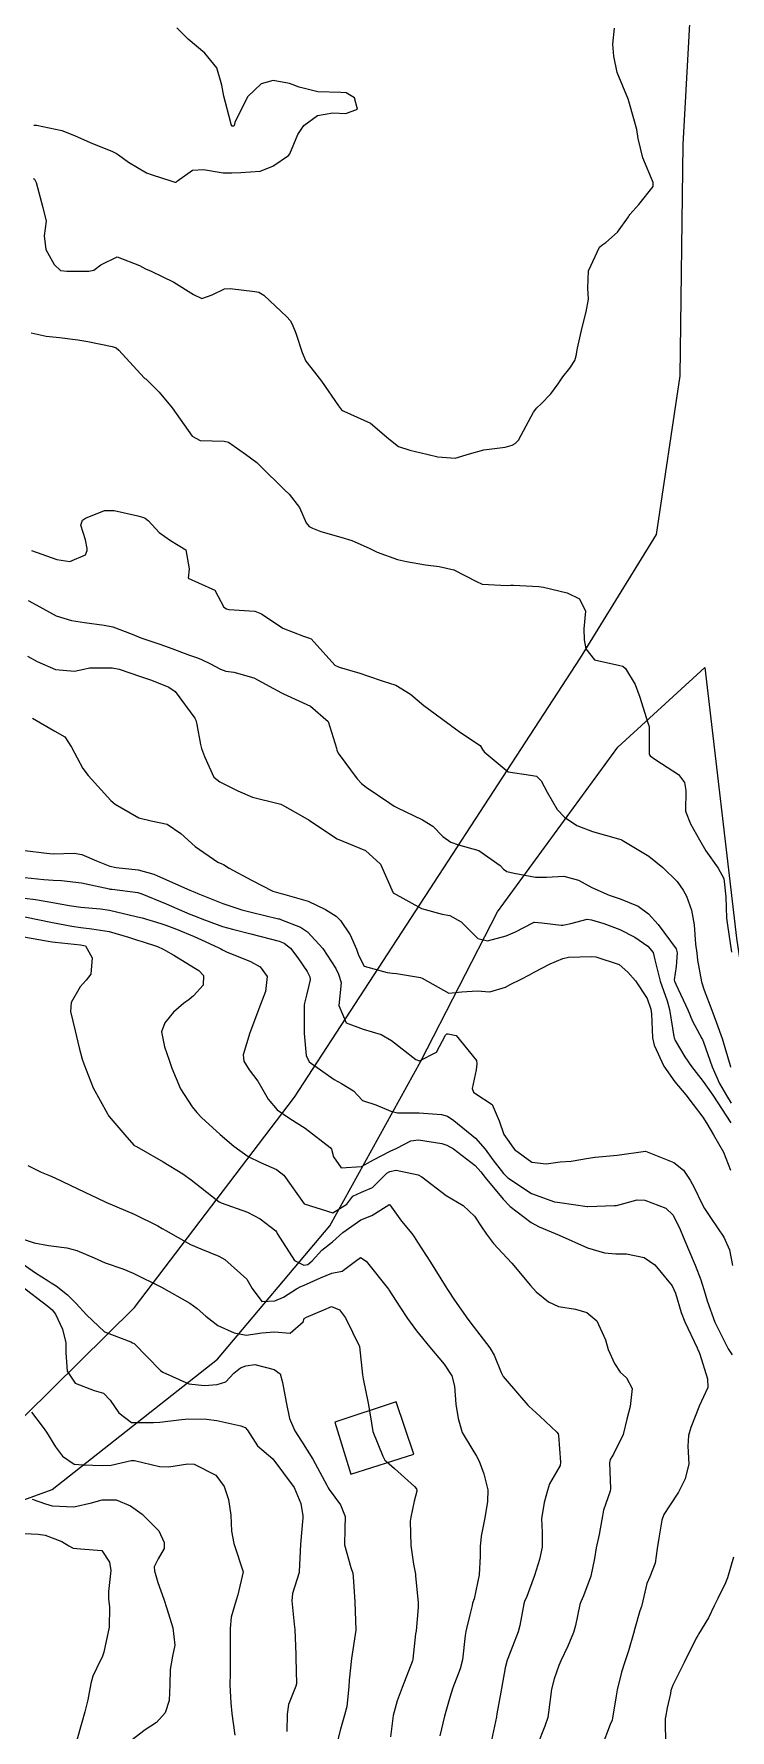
# Model space of a CAD drawing. Header units: metres. Extents: x 307586 to 320046, y 7427249 to 7434250.
# Drawn here: x 319117.1 to 319166.2, y 7428264.9 to 7428384.5 of the extents above; entities that cross this region are included whole.
import ezdxf

# ---------------------------------------------------------------- set-up
doc = ezdxf.new("R2010")
doc.units = ezdxf.units.M
doc.header["$MEASUREMENT"] = 0
for name, color, linetype in [('Curvas de Nivel 1m', 11, 'Continuous'), ('Curvas de Nivel 5m', 15, 'Continuous'), ('Edificações', 30, 'Continuous'), ('Vias Secundárias', 230, 'Continuous')]:
    doc.layers.add(name, color=color, linetype=linetype)

msp = doc.modelspace()

# ---------------------------------------------------------------- linework, layer by layer
at = {"layer": 'Curvas de Nivel 1m', "flags": 128}
for points, elevation in [([(319117.07, 7428374.34), (319117.18, 7428374.29), (319117.3, 7428374.06), (319117.77, 7428372.28), (319117.99, 7428371.32), (319117.86, 7428370.28), (319117.97, 7428369.33), (319118.57, 7428368.27), (319119, 7428367.85), (319119.45, 7428367.81), (319121, 7428367.81), (319121.36, 7428367.88), (319121.86, 7428368.24), (319123.01, 7428368.8), (319124.57, 7428368.2), (319125, 7428367.96), (319125.4, 7428367.79), (319126.99, 7428367.03), (319128.38, 7428366.16), (319128.97, 7428365.88), (319129.7, 7428366.14), (319130.56, 7428366.55), (319130.98, 7428366.58), (319132.71, 7428366.37), (319132.98, 7428366.31), (319133.35, 7428366.1), (319134.96, 7428364.57), (319135.2, 7428364.32), (319135.35, 7428364.07), (319135.6, 7428363.42), (319136.04, 7428362.06), (319136.31, 7428361.45), (319136.91, 7428360.67), (319137.4, 7428360.04), (319138.61, 7428358.31), (319138.81, 7428358.03), (319138.88, 7428357.98), (319138.98, 7428357.93), (319140.87, 7428357.08), (319142.15, 7428355.99), (319142.85, 7428355.44), (319143.64, 7428355.17), (319144.84, 7428354.9), (319145.61, 7428354.72), (319146.84, 7428354.62), (319147.85, 7428354.91), (319148.85, 7428355.21), (319150.36, 7428355.4), (319150.85, 7428355.53), (319151.07, 7428355.66), (319151.31, 7428355.88), (319151.85, 7428356.89), (319152.35, 7428357.87), (319152.59, 7428358.16), (319152.89, 7428358.45), (319153.58, 7428359.16), (319154.09, 7428359.85), (319154.42, 7428360.34), (319154.92, 7428360.97), (319155.27, 7428361.5), (319155.37, 7428361.83), (319155.47, 7428362.36), (319155.8, 7428363.83), (319156.07, 7428364.93), (319156.24, 7428365.82), (319156.2, 7428366.61), (319156.25, 7428367.82), (319157.02, 7428369.49), (319157.18, 7428369.64), (319157.46, 7428369.81), (319158.29, 7428370.54), (319159.05, 7428371.63), (319159.11, 7428371.73), (319159.16, 7428371.79), (319159.79, 7428372.51), (319160.8, 7428373.77), (319160.8, 7428374.05), (319160.08, 7428375.78), (319159.74, 7428377.16), (319159.64, 7428377.78), (319159.14, 7428379.62), (319159.09, 7428379.79), (319159.06, 7428379.88), (319158.26, 7428381.8), (319158.03, 7428382.95), (319157.96, 7428383.8), (319158.08, 7428384.92)], 783), ([(319117.12, 7428378.09), (319117.31, 7428378.1), (319119.11, 7428377.71), (319120, 7428377.37), (319121.1, 7428376.86), (319122.67, 7428376.23), (319122.96, 7428376.09), (319123.09, 7428375.99), (319123.81, 7428375.49), (319125.08, 7428374.73), (319125.48, 7428374.59), (319126.79, 7428374.17), (319127.07, 7428374.08), (319127.16, 7428374.08), (319127.26, 7428374.17), (319128.32, 7428374.92), (319129.08, 7428374.96), (319130.48, 7428374.74), (319131.08, 7428374.73), (319131.72, 7428374.76), (319133.08, 7428374.86), (319133.97, 7428375.21), (319135.09, 7428375.96), (319135.18, 7428376.08), (319135.75, 7428377.44), (319136.16, 7428378.06), (319137.13, 7428378.78), (319138.2, 7428378.97), (319139.13, 7428378.92), (319139.94, 7428379.22), (319139.73, 7428380.02), (319139.15, 7428380.36), (319138.78, 7428380.4), (319137.15, 7428380.44), (319135.84, 7428380.76), (319135.15, 7428381.02), (319134.01, 7428381.24), (319133.15, 7428381), (319132.22, 7428380.11), (319131.3, 7428378.3), (319131.27, 7428378.13), (319131.24, 7428378.01), (319131.12, 7428378.01), (319131.05, 7428378.13), (319131.01, 7428378.25), (319130.53, 7428380.14), (319130.38, 7428380.91), (319130.03, 7428382.14), (319129.18, 7428383.16), (319128, 7428384.16), (319127.2, 7428384.96)], 782), ([(319116.94, 7428363.44), (319118, 7428363.21), (319118.94, 7428363.13), (319120.24, 7428362.95), (319120.93, 7428362.85), (319122.66, 7428362.49), (319122.93, 7428362.4), (319123.13, 7428362.22), (319124.9, 7428360.27), (319124.95, 7428360.24), (319125.02, 7428360.2), (319125.97, 7428359.26), (319126.88, 7428358.17), (319128.3, 7428356.16), (319128.85, 7428355.87), (319130.54, 7428355.81), (319130.85, 7428355.74), (319132.06, 7428354.89), (319132.84, 7428354.31), (319133.07, 7428354.1), (319134.81, 7428352.39), (319135.14, 7428352.07), (319135.87, 7428351.14), (319136.32, 7428350.06), (319136.53, 7428349.81), (319136.78, 7428349.67), (319137.37, 7428349.45), (319138.77, 7428349.04), (319139.56, 7428348.81), (319140.77, 7428348.27), (319141.34, 7428347.99), (319142.76, 7428347.48), (319143.4, 7428347.33), (319144.75, 7428347.09), (319145.7, 7428346.99), (319146.75, 7428346.75), (319148.34, 7428345.91), (319148.73, 7428345.74), (319150.5, 7428345.65), (319150.73, 7428345.66), (319150.95, 7428345.66), (319152.73, 7428345.57), (319153.07, 7428345.52), (319154.73, 7428345.13), (319155.6, 7428344.7), (319156.02, 7428343.82), (319155.92, 7428342.59), (319155.94, 7428341.82), (319156.04, 7428341.18), (319156.67, 7428340.39), (319158.44, 7428340.01), (319158.67, 7428339.96), (319158.85, 7428339.79), (319159.53, 7428338.65), (319159.87, 7428337.77), (319160.42, 7428335.96), (319160.49, 7428335.76), (319160.51, 7428335.66), (319160.51, 7428333.76), (319160.53, 7428333.7), (319160.59, 7428333.63), (319160.99, 7428333.36), (319162.58, 7428332.32), (319163, 7428331.74), (319163.11, 7428331.19), (319163.09, 7428329.73), (319163.42, 7428328.84), (319164.07, 7428327.72), (319164.51, 7428326.94), (319165.39, 7428325.71), (319165.78, 7428324.99), (319165.93, 7428323.7), (319165.97, 7428322.18), (319166.03, 7428321.69), (319166.33, 7428319.79)], 784), ([(319116.72, 7428344.58), (319117.28, 7428344.28), (319118.7, 7428343.5), (319119.77, 7428343.18), (319120.69, 7428343.02), (319122.08, 7428342.84), (319122.69, 7428342.72), (319124.07, 7428342.21), (319124.68, 7428341.96), (319126.01, 7428341.51), (319126.67, 7428341.27), (319128.1, 7428340.72), (319128.67, 7428340.53), (319128.94, 7428340.42), (319129.53, 7428340.14), (319130.29, 7428339.75), (319130.66, 7428339.61), (319131.24, 7428339.53), (319132.65, 7428339.12), (319134.58, 7428338.08), (319134.64, 7428338.04), (319134.74, 7428337.99), (319136.63, 7428337.14), (319137.89, 7428336.04), (319138.47, 7428334.16), (319138.49, 7428334.03), (319138.59, 7428333.83), (319139.93, 7428332.01), (319140.24, 7428331.69), (319140.56, 7428331.43), (319142.23, 7428330.3), (319142.54, 7428330.08), (319142.72, 7428329.98), (319144.53, 7428329.12), (319145.25, 7428328.67), (319145.97, 7428327.94), (319146.52, 7428327.54), (319147.08, 7428327.35), (319148.51, 7428326.96), (319150.02, 7428325.89), (319150.25, 7428325.65), (319150.49, 7428325.47), (319150.99, 7428325.37), (319152.49, 7428325.08), (319153.27, 7428325.07), (319154.49, 7428325.14), (319155.53, 7428324.87), (319156.48, 7428324.35), (319157.69, 7428323.8), (319158.47, 7428323.56), (319159.73, 7428323.04), (319160.46, 7428322.5), (319161.15, 7428321.75), (319162.43, 7428320.02), (319162.49, 7428319.74), (319162.41, 7428318.77), (319162.29, 7428317.85), (319162.31, 7428317.74), (319162.4, 7428317.53), (319163.24, 7428315.73), (319163.57, 7428314.93), (319164.23, 7428313.71), (319164.28, 7428313.64), (319164.35, 7428313.45), (319164.96, 7428311.7), (319165.48, 7428310.53), (319165.96, 7428309.69), (319166.3, 7428309.14)], 786), ([(319116.67, 7428340.65), (319117.36, 7428340.28), (319118.66, 7428339.71), (319120, 7428339.6), (319120.66, 7428339.74), (319121.06, 7428339.83), (319122.66, 7428339.84), (319123.14, 7428339.73), (319124.65, 7428339.23), (319125.43, 7428338.97), (319126.65, 7428338.48), (319127.09, 7428338.17), (319128.49, 7428336.28), (319128.55, 7428336.15), (319128.61, 7428335.85), (319128.88, 7428334.43), (319128.96, 7428334.14), (319129.15, 7428333.58), (319129.81, 7428332.13), (319130.23, 7428331.8), (319130.56, 7428331.64), (319131.5, 7428331.16), (319132.55, 7428330.72), (319134.36, 7428330.27), (319134.54, 7428330.22), (319134.64, 7428330.18), (319134.81, 7428330.08), (319135.92, 7428329.44), (319136.53, 7428329.1), (319138.11, 7428328.03), (319138.52, 7428327.78), (319138.92, 7428327.62), (319140.51, 7428326.96), (319141.56, 7428325.99), (319142.47, 7428323.98), (319144.46, 7428322.86), (319145.93, 7428322.46), (319146.45, 7428322.37), (319147.26, 7428321.92), (319148.43, 7428320.76), (319149.11, 7428320.58), (319150.43, 7428320.93), (319151.09, 7428321.22), (319152.32, 7428321.86), (319152.4, 7428321.9), (319152.44, 7428321.91), (319152.95, 7428321.85), (319154.31, 7428321.7), (319154.44, 7428321.7), (319154.55, 7428321.72), (319155, 7428321.82), (319156.15, 7428322.11), (319156.45, 7428322.07), (319157.31, 7428321.8), (319158.44, 7428321.38), (319159.51, 7428320.84), (319160.43, 7428320.22), (319160.79, 7428319.76), (319160.92, 7428319.25), (319161.3, 7428317.75), (319161.78, 7428316.35), (319161.94, 7428315.74), (319162.25, 7428313.85), (319162.27, 7428313.74), (319162.35, 7428313.57), (319163.03, 7428312.42), (319163.5, 7428311.72), (319164.32, 7428310.67), (319165.01, 7428309.7), (319166.28, 7428307.76)], 787), ([(319117.02, 7428336.29), (319118.6, 7428335.37), (319119.31, 7428334.97), (319119.77, 7428334.25), (319120.57, 7428332.73), (319120.95, 7428332.24), (319122.55, 7428330.48), (319122.86, 7428330.22), (319124.53, 7428329.26), (319125.41, 7428329.06), (319126.53, 7428328.82), (319127.5, 7428328.16), (319128.51, 7428327.23), (319130.11, 7428326.13), (319130.38, 7428326.01), (319130.49, 7428325.96), (319130.91, 7428325.7), (319132.48, 7428324.87), (319133.99, 7428324.08), (319134.47, 7428323.94), (319134.65, 7428323.9), (319136.46, 7428323.38), (319137.7, 7428322.79), (319138.45, 7428322.32), (319138.75, 7428322.03), (319139.44, 7428321.02), (319139.88, 7428320.01), (319140.01, 7428319.59), (319140.41, 7428318.8), (319142.04, 7428318.35), (319142.41, 7428318.32), (319142.71, 7428318.28), (319144.4, 7428318.01), (319144.52, 7428317.95), (319146.39, 7428316.9), (319147.31, 7428317), (319148.39, 7428317.06), (319149.28, 7428317), (319150.39, 7428317.33), (319150.75, 7428317.53), (319151.45, 7428317.87), (319152.08, 7428318.19), (319152.41, 7428318.37), (319153.53, 7428318.96), (319154.42, 7428319.34), (319154.82, 7428319.43), (319156.42, 7428319.49), (319156.76, 7428319.46), (319158.41, 7428318.91), (319159.02, 7428318.39), (319159.55, 7428317.77), (319160.38, 7428316.53), (319160.64, 7428315.76), (319160.67, 7428315.45), (319160.74, 7428313.76), (319160.86, 7428313.24), (319161.54, 7428311.75), (319162.32, 7428310.64), (319163.1, 7428309.73), (319163.63, 7428309.05), (319164.29, 7428308.15), (319164.58, 7428307.71), (319165.06, 7428306.91), (319165.76, 7428305.69), (319166.24, 7428304.43)], 788), ([(319116.5, 7428326.95), (319118.02, 7428326.76), (319118.5, 7428326.72), (319119.97, 7428326.78), (319120.5, 7428326.68), (319121.54, 7428326.23), (319122.49, 7428325.86), (319122.93, 7428325.77), (319124.49, 7428325.59), (319125.59, 7428325.28), (319126.48, 7428324.89), (319128.13, 7428324.15), (319128.47, 7428324.01), (319128.69, 7428323.93), (319130.46, 7428323.21), (319131.79, 7428322.77), (319132.45, 7428322.6), (319134.38, 7428322.15), (319134.44, 7428322.13), (319134.59, 7428322.08), (319135.93, 7428321.55), (319136.43, 7428321.22), (319137.5, 7428320.04), (319138.41, 7428318.63), (319138.6, 7428318.23), (319138.69, 7428318.03), (319138.8, 7428317.62), (319138.64, 7428316.03), (319139.14, 7428314.8), (319140.36, 7428314.35), (319141.62, 7428313.99), (319142.35, 7428313.57), (319144.06, 7428312.22), (319144.33, 7428312.14), (319145.53, 7428312.74), (319146.16, 7428313.93), (319146.25, 7428314.04), (319146.35, 7428314.04), (319146.91, 7428313.92), (319148.33, 7428312.15), (319148.37, 7428311.91), (319148.32, 7428311.5), (319148.03, 7428310.19), (319148.13, 7428309.91), (319148.3, 7428309.8), (319149.45, 7428309.05), (319149.93, 7428307.89), (319150.27, 7428306.93), (319151.03, 7428305.87), (319152.24, 7428304.98), (319153.26, 7428304.87), (319154.24, 7428305), (319155.01, 7428305.06), (319156.25, 7428305.27), (319156.71, 7428305.34), (319158.25, 7428305.49), (319160.25, 7428305.76), (319162.25, 7428304.97), (319162.94, 7428304.43), (319163.41, 7428303.72), (319163.69, 7428303.19), (319164.22, 7428302.06), (319164.41, 7428301.71), (319164.9, 7428301.01), (319165.77, 7428299.69), (319166.17, 7428298.8), (319166.4, 7428297.69)], 789), ([(319116.46, 7428323.6), (319117.24, 7428323.5), (319118.46, 7428323.3), (319119.62, 7428323.08), (319120.45, 7428322.97), (319121.83, 7428322.85), (319122.45, 7428322.75), (319124.34, 7428322.31), (319124.44, 7428322.28), (319124.76, 7428322.2), (319126.08, 7428321.81), (319126.44, 7428321.7), (319127.19, 7428321.41), (319128.43, 7428320.89), (319128.95, 7428320.67), (319130.13, 7428320.12), (319130.32, 7428320.02), (319130.42, 7428319.95), (319130.72, 7428319.82), (319132.41, 7428319.13), (319133.08, 7428318.76), (319133.59, 7428318.08), (319133.46, 7428317.02), (319133.11, 7428316.09), (319132.35, 7428314.1), (319131.88, 7428312.56), (319131.94, 7428312.1), (319132.32, 7428311.5), (319132.92, 7428310.7), (319133.27, 7428310.09), (319133.64, 7428309.43), (319134.29, 7428308.67), (319135.17, 7428308.06), (319136.27, 7428307.38), (319138.03, 7428306.03), (319138.12, 7428305.9), (319138.25, 7428305.37), (319138.8, 7428304.58), (319140.24, 7428304.69), (319141.08, 7428305.16), (319142.25, 7428305.76), (319142.72, 7428305.97), (319143.72, 7428306.5), (319144.26, 7428306.56), (319145.9, 7428306.29), (319146.26, 7428306.18), (319146.71, 7428305.93), (319148.24, 7428304.76), (319148.65, 7428304.31), (319148.95, 7428303.9), (319150.21, 7428302.38), (319150.72, 7428301.87), (319152.19, 7428300.74), (319152.76, 7428300.42), (319154.18, 7428299.83), (319156.17, 7428298.95), (319157.37, 7428298.6), (319158.17, 7428298.52), (319158.91, 7428298.52), (319160.17, 7428298.27), (319160.91, 7428297.75), (319162.14, 7428296.27), (319162.38, 7428295.74), (319162.78, 7428294.39), (319163.03, 7428293.73), (319163.91, 7428291.89), (319163.98, 7428291.71), (319164.01, 7428291.63), (319164.08, 7428291.44), (319164.62, 7428289.7), (319164.65, 7428289.11), (319164.04, 7428287.78), (319164.01, 7428287.71), (319163.46, 7428286.28), (319163.29, 7428285.72), (319163.25, 7428284.97), (319163.31, 7428283.72), (319163.05, 7428282.65), (319162.59, 7428281.73), (319161.95, 7428280.76), (319161.55, 7428280.14), (319161.41, 7428279.75), (319161.19, 7428278.48), (319161.09, 7428277.75), (319160.95, 7428276.71), (319160.56, 7428275.75), (319160.36, 7428275.28), (319160, 7428273.76), (319159.97, 7428273.66), (319159.87, 7428273.35), (319159.51, 7428272.1), (319159.42, 7428271.76), (319159.06, 7428270.54), (319158.81, 7428269.77), (319158.57, 7428269.02), (319158.27, 7428267.78), (319158.2, 7428267.37), (319157.94, 7428265.78), (319157.9, 7428265.65), (319157.77, 7428265.34), (319157.19, 7428263.79)], 791), ([(319116.5, 7428322.29), (319118.44, 7428321.89), (319119.81, 7428321.62), (319120.44, 7428321.53), (319121.22, 7428321.44), (319122.43, 7428321.25), (319123.79, 7428320.84), (319124.43, 7428320.64), (319124.77, 7428320.54), (319125.84, 7428320.18), (319126.25, 7428320), (319126.42, 7428319.9), (319126.99, 7428319.59), (319128.41, 7428318.71), (319128.75, 7428318.49), (319129.08, 7428318.14), (319129.07, 7428317.46), (319128.38, 7428316.7), (319128.07, 7428316.46), (319127.67, 7428316.16), (319126.98, 7428315.56), (319126.36, 7428314.8), (319126.13, 7428314.17), (319126.34, 7428313.12), (319126.68, 7428312.17), (319126.86, 7428311.62), (319127.47, 7428310.16), (319128.29, 7428308.89), (319128.62, 7428308.48), (319128.95, 7428308.14), (319130.27, 7428306.94), (319131.22, 7428306.11), (319132.25, 7428305.39), (319133.12, 7428304.97), (319134.24, 7428304.46), (319134.75, 7428304.06), (319136.2, 7428302.05), (319138.2, 7428301.42), (319139.19, 7428302.02), (319139.62, 7428302.6), (319140.22, 7428302.88), (319141.01, 7428303.21), (319141.79, 7428303.98), (319142.01, 7428304.2), (319142.24, 7428304.32), (319142.67, 7428304.41), (319144.23, 7428304.09), (319144.49, 7428303.95), (319146.21, 7428302.64), (319147.39, 7428301.92), (319148.2, 7428301.19), (319148.7, 7428300.42), (319149.04, 7428299.9), (319149.53, 7428299.24), (319150.17, 7428298.57), (319150.83, 7428297.87), (319152.14, 7428296.28), (319152.55, 7428295.85), (319153.42, 7428295.14), (319154.12, 7428294.81), (319155.32, 7428294.62), (319156.12, 7428294.39), (319156.83, 7428293.8), (319157.44, 7428292.45), (319157.63, 7428291.79), (319158.07, 7428290.78), (319158.48, 7428290.19), (319158.91, 7428289.78), (319159.31, 7428289.03), (319159.17, 7428287.77), (319158.95, 7428286.86), (319158.68, 7428285.78), (319158, 7428284.39), (319157.77, 7428284.02), (319157.72, 7428283.79), (319157.79, 7428281.97), (319157.76, 7428281.79), (319157.3, 7428280.45), (319157.19, 7428279.8), (319157, 7428278.73), (319156.79, 7428277.8), (319156.66, 7428277.05), (319156.4, 7428275.8), (319155.88, 7428274.42), (319155.69, 7428274), (319155.63, 7428273.81), (319155.33, 7428272.33), (319155.18, 7428271.82), (319154.79, 7428270.86), (319154.29, 7428269.83), (319154.15, 7428269.5), (319153.81, 7428268.55), (319153.64, 7428267.83), (319153.42, 7428266.19), (319153.36, 7428265.84), (319153.15, 7428265.22), (319152.61, 7428263.85)], 792), ([(319116.43, 7428320.87), (319118.13, 7428320.57), (319118.43, 7428320.52), (319118.64, 7428320.49), (319120.42, 7428320.31), (319120.76, 7428320.24), (319121.25, 7428319.4), (319121.15, 7428318.23), (319120.81, 7428317.82), (319120.39, 7428317.35), (319119.76, 7428316.25), (319119.71, 7428315.6), (319120.03, 7428314.24), (319120.33, 7428313.05), (319120.54, 7428312.24), (319120.64, 7428311.92), (319121.32, 7428310.23), (319122.29, 7428308.44), (319122.37, 7428308.3), (319122.42, 7428308.22), (319123.55, 7428306.92), (319124.18, 7428306.19), (319124.22, 7428306.16), (319124.25, 7428306.14), (319124.36, 7428306.08), (319126.24, 7428305), (319127.63, 7428304.16), (319128.23, 7428303.74), (319129.98, 7428302.35), (319130.2, 7428302.18), (319130.34, 7428302.12), (319132.2, 7428301.45), (319133.09, 7428300.98), (319134.18, 7428300.14), (319134.23, 7428300.07), (319134.29, 7428299.96), (319135.5, 7428298.06), (319136.16, 7428297.72), (319136.44, 7428297.77), (319136.75, 7428298.04), (319137.43, 7428298.78), (319138.18, 7428299.37), (319138.91, 7428300.02), (319140.19, 7428300.92), (319140.97, 7428301.22), (319142.17, 7428301.98), (319142.19, 7428301.99), (319142.23, 7428301.98), (319143.06, 7428300.83), (319143.77, 7428299.96), (319143.94, 7428299.72), (319144.18, 7428299.35), (319145.09, 7428297.94), (319146.14, 7428296.26), (319146.34, 7428295.93), (319146.8, 7428295.25), (319147.74, 7428293.91), (319148.11, 7428293.43), (319149.29, 7428291.89), (319149.58, 7428291.39), (319150.07, 7428290.16), (319150.21, 7428289.88), (319151.38, 7428288.53), (319151.97, 7428287.86), (319152.04, 7428287.79), (319152.81, 7428287.07), (319154.01, 7428285.94), (319154.1, 7428285.83), (319154.12, 7428285.72), (319154.27, 7428283.83), (319154.23, 7428283.59), (319153.98, 7428283.15), (319153.5, 7428282.3), (319153.34, 7428281.84), (319153.11, 7428281), (319152.93, 7428279.85), (319152.98, 7428278.89), (319152.96, 7428277.84), (319152.78, 7428276.97), (319152.44, 7428275.85), (319151.88, 7428274.37), (319151.73, 7428274.01), (319151.68, 7428273.86), (319151.39, 7428272.33), (319151.28, 7428271.87), (319150.87, 7428270.83), (319150.5, 7428269.87), (319150.36, 7428269.33), (319150.1, 7428267.88), (319150.05, 7428267.63), (319149.78, 7428266.1), (319149.74, 7428265.91), (319149.74, 7428265.88), (319149.41, 7428264.23)], 793), ([(319116.7, 7428304.75), (319117.65, 7428304.28), (319118.23, 7428304.05), (319118.6, 7428303.89), (319120.22, 7428303.11), (319122.11, 7428302.22), (319122.2, 7428302.17), (319123.58, 7428301.58), (319124.19, 7428301.31), (319125.86, 7428300.5), (319126.18, 7428300.32), (319126.43, 7428300.17), (319128.17, 7428299.19), (319128.91, 7428298.88), (319130.17, 7428298.37), (319130.6, 7428298.12), (319132.14, 7428296.73), (319132.51, 7428296.09), (319133.21, 7428295.17), (319134.12, 7428295.21), (319134.72, 7428295.47), (319135.65, 7428296.05), (319135.95, 7428296.23), (319136.14, 7428296.29), (319137.34, 7428296.84), (319138.15, 7428297.16), (319138.86, 7428297.31), (319139.8, 7428298.01), (319140.17, 7428298.26), (319140.57, 7428298), (319142.13, 7428296.03), (319142.17, 7428295.98), (319142.93, 7428294.78), (319143.48, 7428293.96), (319144.1, 7428293.1), (319145.04, 7428291.94), (319146.07, 7428290.75), (319146.6, 7428289.92), (319146.78, 7428289.2), (319146.88, 7428287.92), (319147.04, 7428286.91), (319147.34, 7428285.92), (319148, 7428284.81), (319148.35, 7428284.26), (319148.53, 7428283.9), (319148.86, 7428283.01), (319149.13, 7428281.89), (319149.12, 7428281.06), (319148.92, 7428279.9), (319148.66, 7428278.63), (319148.59, 7428277.9), (319148.6, 7428277.22), (319148.52, 7428275.9), (319148.17, 7428274.2), (319148.07, 7428273.9), (319148.03, 7428273.74), (319147.86, 7428273.08), (319147.63, 7428272.12), (319147.59, 7428271.9), (319147.55, 7428271.62), (319147.35, 7428269.91), (319147.18, 7428269.27), (319146.68, 7428267.92), (319146.46, 7428267.25), (319146.08, 7428265.93), (319145.76, 7428264.55)], 794), ([(319116.15, 7428297.96), (319117.24, 7428297.18), (319118.14, 7428296.61), (319118.35, 7428296.48), (319118.7, 7428296.26), (319119.5, 7428295.63), (319120.12, 7428295.03), (319120.84, 7428294.23), (319122.1, 7428293.03), (319123.97, 7428292.31), (319124.08, 7428292.26), (319124.19, 7428292.19), (319126.06, 7428290.29), (319126.22, 7428290.17), (319128.05, 7428289.35), (319129.15, 7428289.23), (319130.05, 7428289.32), (319130.66, 7428289.51), (319131.24, 7428290.11), (319131.69, 7428290.48), (319132.07, 7428290.62), (319132.7, 7428290.72), (319134.07, 7428290.36), (319134.5, 7428290.07), (319134.67, 7428289.45), (319134.93, 7428288.06), (319135.16, 7428286.92), (319135.53, 7428286.05), (319136.01, 7428285.31), (319136.79, 7428284.04), (319137.79, 7428282.21), (319137.88, 7428282.03), (319137.96, 7428281.9), (319138.75, 7428280.82), (319139.07, 7428280.01), (319139.05, 7428279.13), (319139.04, 7428278.01), (319139.49, 7428276.42), (319139.61, 7428276), (319139.65, 7428275.76), (319139.77, 7428274), (319139.84, 7428272), (319139.53, 7428270), (319139.35, 7428268.46), (319139.33, 7428268), (319139.19, 7428266.6), (319139.04, 7428266.01), (319138.76, 7428265.01), (319138.5, 7428264.01)], 796), ([(319116.22, 7428296.29), (319118.12, 7428294.83), (319118.42, 7428294.57), (319118.65, 7428294.26), (319119.15, 7428293.21), (319119.39, 7428292.25), (319119.38, 7428291.55), (319119.48, 7428290.25), (319120.05, 7428289.41), (319121.37, 7428288.9), (319122.04, 7428288.7), (319122.52, 7428288.21), (319123.13, 7428287.31), (319124.02, 7428286.64), (319125.56, 7428286.63), (319126.02, 7428286.65), (319127.35, 7428286.82), (319128.02, 7428286.9), (319129.29, 7428286.86), (319130.02, 7428286.77), (319131.73, 7428286.39), (319132.02, 7428286.29), (319132.2, 7428286.1), (319132.9, 7428284.99), (319133.99, 7428284.07), (319135.49, 7428282.05), (319135.95, 7428280.93), (319136.09, 7428280.05), (319136.09, 7428279.9), (319135.92, 7428278.05), (319135.84, 7428276.11), (319135.83, 7428276.05), (319135.36, 7428274.57), (319135.32, 7428274.06), (319135.49, 7428272.41), (319135.52, 7428272.05), (319135.6, 7428270.28), (319135.61, 7428270.05), (319135.64, 7428268.21), (319135.61, 7428268.05), (319135.09, 7428266.75), (319134.98, 7428266.06), (319134.97, 7428264.85)], 797), ([(319116.95, 7428287.35), (319117.78, 7428286.27), (319118.01, 7428285.94), (319118.65, 7428284.91), (319119.14, 7428284.25), (319119.98, 7428283.69), (319120.58, 7428283.64), (319121.98, 7428283.59), (319122.57, 7428283.63), (319123.99, 7428283.96), (319124.22, 7428283.96), (319125.98, 7428283.53), (319126.64, 7428283.5), (319127.99, 7428283.73), (319128.43, 7428283.7), (319129.97, 7428282.92), (319130.54, 7428282.11), (319130.85, 7428281.21), (319131.02, 7428280.11), (319131.07, 7428278.97), (319131.22, 7428278.11), (319131.89, 7428276.1), (319131.5, 7428274.48), (319131.39, 7428274.1), (319131.05, 7428272.91), (319130.96, 7428272.11), (319130.96, 7428270.98), (319130.97, 7428270.11), (319130.97, 7428268.95), (319130.95, 7428268.11), (319131.01, 7428266.88), (319131.08, 7428266.11), (319131.29, 7428264.58)], 798), ([(319117, 7428281.23), (319117.95, 7428280.91), (319118.43, 7428280.75), (319119.95, 7428280.69), (319121.2, 7428280.98), (319121.95, 7428281.19), (319122.94, 7428281.19), (319123.95, 7428280.75), (319124.76, 7428280.18), (319125.93, 7428279), (319126.32, 7428278.17), (319126.32, 7428277.76), (319125.9, 7428277.02), (319125.61, 7428276.46), (319125.63, 7428276.17), (319125.88, 7428275.35), (319126.29, 7428274.17), (319126.5, 7428273.52), (319126.92, 7428272.16), (319127.06, 7428270.93), (319126.91, 7428270.16), (319126.74, 7428269.23), (319126.72, 7428268.16), (319126.66, 7428267.03), (319126.38, 7428266.16), (319125.77, 7428265.48), (319124.97, 7428264.97), (319123.96, 7428264.19)], 799)]:
    msp.add_lwpolyline(points, dxfattribs=dict(at, elevation=elevation))
at = {"layer": 'Curvas de Nivel 5m', "flags": 128}
for points, elevation in [([(319116.95, 7428348.1), (319118.75, 7428347.47), (319119.67, 7428347.34), (319120.76, 7428347.8), (319120.89, 7428348.11), (319120.88, 7428348.24), (319120.77, 7428348.86), (319120.44, 7428349.9), (319120.56, 7428350.24), (319120.78, 7428350.38), (319122.1, 7428350.92), (319122.79, 7428350.92), (319124.45, 7428350.54), (319124.79, 7428350.46), (319124.98, 7428350.39), (319125.21, 7428350.19), (319125.96, 7428349.37), (319126.77, 7428348.8), (319127.85, 7428348.16), (319128.09, 7428346.81), (319128.02, 7428346.16), (319128.73, 7428345.82), (319129.9, 7428345.3), (319130.53, 7428344.12), (319130.71, 7428344), (319130.88, 7428343.95), (319132.71, 7428343.82), (319133.17, 7428343.63), (319134.69, 7428342.63), (319136.13, 7428342.06), (319136.56, 7428341.93), (319136.68, 7428341.87), (319138.34, 7428340.03), (319138.66, 7428339.88), (319140.11, 7428339.46), (319140.66, 7428339.28), (319141.75, 7428338.9), (319142.65, 7428338.61), (319143.69, 7428337.97), (319144.63, 7428337.17), (319146.33, 7428335.93), (319146.49, 7428335.81), (319146.61, 7428335.72), (319147.29, 7428335.24), (319148.6, 7428334.37), (319148.77, 7428334.08), (319148.88, 7428333.91), (319150.57, 7428332.51), (319152.16, 7428332.27), (319152.57, 7428332.19), (319152.91, 7428331.86), (319153.33, 7428331.08), (319154.04, 7428329.84), (319154.54, 7428329.3), (319155.42, 7428328.71), (319156.53, 7428328.29), (319158.35, 7428327.79), (319158.52, 7428327.74), (319158.62, 7428327.69), (319160.5, 7428326.56), (319161.49, 7428325.75), (319162.48, 7428324.76), (319162.92, 7428324.17), (319163.14, 7428323.73), (319163.49, 7428322.76), (319163.68, 7428321.72), (319163.79, 7428320.36), (319163.87, 7428319.72), (319163.92, 7428319.22), (319164.2, 7428317.71), (319164.39, 7428317.12), (319164.93, 7428315.7), (319165.26, 7428314.8), (319165.67, 7428313.7), (319166.22, 7428311.81), (319166.26, 7428311.69)], 785), ([(319116.48, 7428325.06), (319117.84, 7428324.92), (319118.48, 7428324.87), (319119.07, 7428324.85), (319120.48, 7428324.67), (319122.45, 7428324.25), (319122.47, 7428324.24), (319122.65, 7428324.22), (319124.47, 7428323.99), (319124.75, 7428323.91), (319126.46, 7428323.2), (319128.12, 7428322.48), (319128.45, 7428322.34), (319128.98, 7428322.14), (319130.05, 7428321.74), (319130.44, 7428321.6), (319131.14, 7428321.41), (319132.43, 7428321.08), (319133.78, 7428320.74), (319134.43, 7428320.57), (319134.78, 7428320.43), (319135.22, 7428320.07), (319135.75, 7428319.39), (319136.41, 7428318.42), (319136.58, 7428318.05), (319136.6, 7428317.85), (319136.38, 7428316.85), (319136.22, 7428316.2), (319136.2, 7428316.05), (319136.19, 7428314.21), (319136.2, 7428314.05), (319136.33, 7428312.51), (319136.54, 7428312.05), (319138.31, 7428310.82), (319138.81, 7428310.53), (319139.66, 7428310.01), (319139.98, 7428309.68), (319140.3, 7428309.33), (319141.25, 7428309.03), (319142.29, 7428308.58), (319142.78, 7428308.46), (319144.29, 7428308.46), (319145.88, 7428308.34), (319146.29, 7428308.22), (319146.75, 7428307.93), (319148.26, 7428306.68), (319148.95, 7428305.9), (319149.5, 7428305.15), (319150.24, 7428304.19), (319150.54, 7428303.88), (319152.22, 7428302.77), (319153.84, 7428302.2), (319154.21, 7428302.14), (319156.15, 7428301.86), (319156.2, 7428301.86), (319158.08, 7428301.92), (319158.21, 7428301.93), (319159.66, 7428302.32), (319160.21, 7428302.31), (319161.68, 7428301.75), (319162.2, 7428301.26), (319162.71, 7428300.25), (319162.92, 7428299.73), (319163.28, 7428298.83), (319163.75, 7428297.72), (319164.15, 7428296.69), (319164.47, 7428295.71), (319164.61, 7428295.22), (319165.14, 7428293.7), (319166.09, 7428291.83), (319166.17, 7428291.69), (319166.36, 7428291.41)], 790), ([(319116.17, 7428299.62), (319117.14, 7428299.3), (319118.17, 7428299.1), (319119.46, 7428298.95), (319120.16, 7428298.75), (319121.37, 7428298.23), (319122.15, 7428297.9), (319123.4, 7428297.46), (319124.14, 7428297.16), (319126.13, 7428296.17), (319128.12, 7428295.05), (319128.64, 7428294.67), (319129.25, 7428294.13), (319130.1, 7428293.46), (319131.25, 7428292.95), (319132.09, 7428292.79), (319133.21, 7428292.96), (319134.1, 7428293.03), (319135.21, 7428292.94), (319136.11, 7428293.74), (319136.2, 7428293.96), (319136.36, 7428294.05), (319137.57, 7428294.58), (319138.12, 7428294.81), (319138.68, 7428294.58), (319139.11, 7428294.01), (319140.08, 7428292), (319140.31, 7428290), (319140.35, 7428289.71), (319140.7, 7428287.99), (319140.85, 7428287.18), (319141.04, 7428285.99), (319141.73, 7428284.25), (319141.88, 7428283.98), (319141.99, 7428283.88), (319142.57, 7428283.39), (319143.97, 7428282.12), (319144.1, 7428281.95), (319144.13, 7428281.78), (319143.95, 7428281.08), (319143.7, 7428279.95), (319143.67, 7428279.68), (319143.71, 7428277.95), (319143.9, 7428276.65), (319144.03, 7428275.95), (319144.05, 7428275.79), (319144.22, 7428273.95), (319144.22, 7428273.6), (319144.08, 7428271.95), (319144.05, 7428271.73), (319143.86, 7428269.95), (319143.85, 7428269.92), (319143.82, 7428269.84), (319143.1, 7428267.96), (319142.74, 7428267.02), (319142.46, 7428265.97), (319142.27, 7428264.48)], 795), ([(319115.92, 7428278.82), (319117.44, 7428278.75), (319117.92, 7428278.7), (319119.1, 7428278.25), (319119.6, 7428277.94), (319119.91, 7428277.78), (319120.42, 7428277.72), (319121.91, 7428277.61), (319122.47, 7428276.79), (319122.55, 7428276.21), (319122.39, 7428274.73), (319122.39, 7428274.21), (319122.47, 7428273.61), (319122.43, 7428272.21), (319122.05, 7428270.44), (319121.99, 7428270.22), (319121.95, 7428270.09), (319121.82, 7428269.88), (319121.28, 7428268.75), (319121.15, 7428268.23), (319120.94, 7428267.07), (319120.73, 7428266.23), (319120.52, 7428265.48), (319120.16, 7428264.24)], 800), ([(319166.46, 7428277.13), (319166.04, 7428275.69), (319165.89, 7428275.34), (319165.35, 7428274.23), (319165.11, 7428273.7), (319164.69, 7428272.87), (319164, 7428271.71), (319163.94, 7428271.61), (319163.84, 7428271.43), (319162.99, 7428269.72), (319162.18, 7428268.11), (319162.05, 7428267.74), (319162.01, 7428267.53), (319161.78, 7428266.51), (319161.66, 7428265.85), (319161.65, 7428265.74), (319161.66, 7428263.84)], 790)]:
    msp.add_lwpolyline(points, dxfattribs=dict(at, elevation=elevation))
at = {"layer": 'Edificações'}
msp.add_lwpolyline([(319142.67, 7428288.09), (319138.36, 7428286.65), (319139.48, 7428282.98), (319143.93, 7428284.39)], close=True, dxfattribs=at)
at = {"layer": 'Vias Secundárias'}
for points, elevation in [([(319041.93, 7428268.29), (319053.61, 7428270.01), (319073.38, 7428272.88), (319091.6, 7428277.74), (319103.36, 7428281.49), (319116.51, 7428287.13), (319124.23, 7428294.74), (319135.5, 7428309.57), (319144.71, 7428323.71), (319155.68, 7428340.53), (319161.03, 7428349.24), (319162.71, 7428360.41), (319162.91, 7428376.73), (319164, 7428396.33), (319164, 7428403.25)], 810.77), ([(319041.93, 7428268.29), (319053.61, 7428270.01), (319073.38, 7428272.88), (319091.6, 7428277.74), (319103.36, 7428281.49), (319116.51, 7428287.13), (319124.23, 7428294.74), (319135.5, 7428309.57), (319144.71, 7428323.71), (319155.68, 7428340.53), (319161.03, 7428349.24), (319162.71, 7428360.41), (319162.91, 7428376.73), (319164, 7428396.33), (319164, 7428403.25)], 810.77), ([(319053.95, 7428263.74), (319065.21, 7428265.11), (319081.26, 7428268.13), (319093.88, 7428272.44), (319106.98, 7428277.74), (319118.42, 7428281.9), (319130.07, 7428291.1), (319137.99, 7428300.49), (319144.42, 7428312.1), (319149.83, 7428322.63), (319158.31, 7428334.24), (319164.45, 7428339.86), (319166.67, 7428320.78), (319168.95, 7428305.52), (319172.88, 7428287.71), (319174.99, 7428269.61), (319176.19, 7428251.86)], 810.75), ([(319053.95, 7428263.74), (319065.21, 7428265.11), (319081.26, 7428268.13), (319093.88, 7428272.44), (319106.98, 7428277.74), (319118.42, 7428281.9), (319130.07, 7428291.1), (319137.99, 7428300.49), (319144.42, 7428312.1), (319149.83, 7428322.63), (319158.31, 7428334.24), (319164.45, 7428339.86), (319166.67, 7428320.78), (319168.95, 7428305.52), (319172.88, 7428287.71), (319174.99, 7428269.61), (319176.19, 7428251.86)], 810.75)]:
    msp.add_lwpolyline(points, dxfattribs=dict(at, elevation=elevation))

doc.saveas('drawing.dxf')
